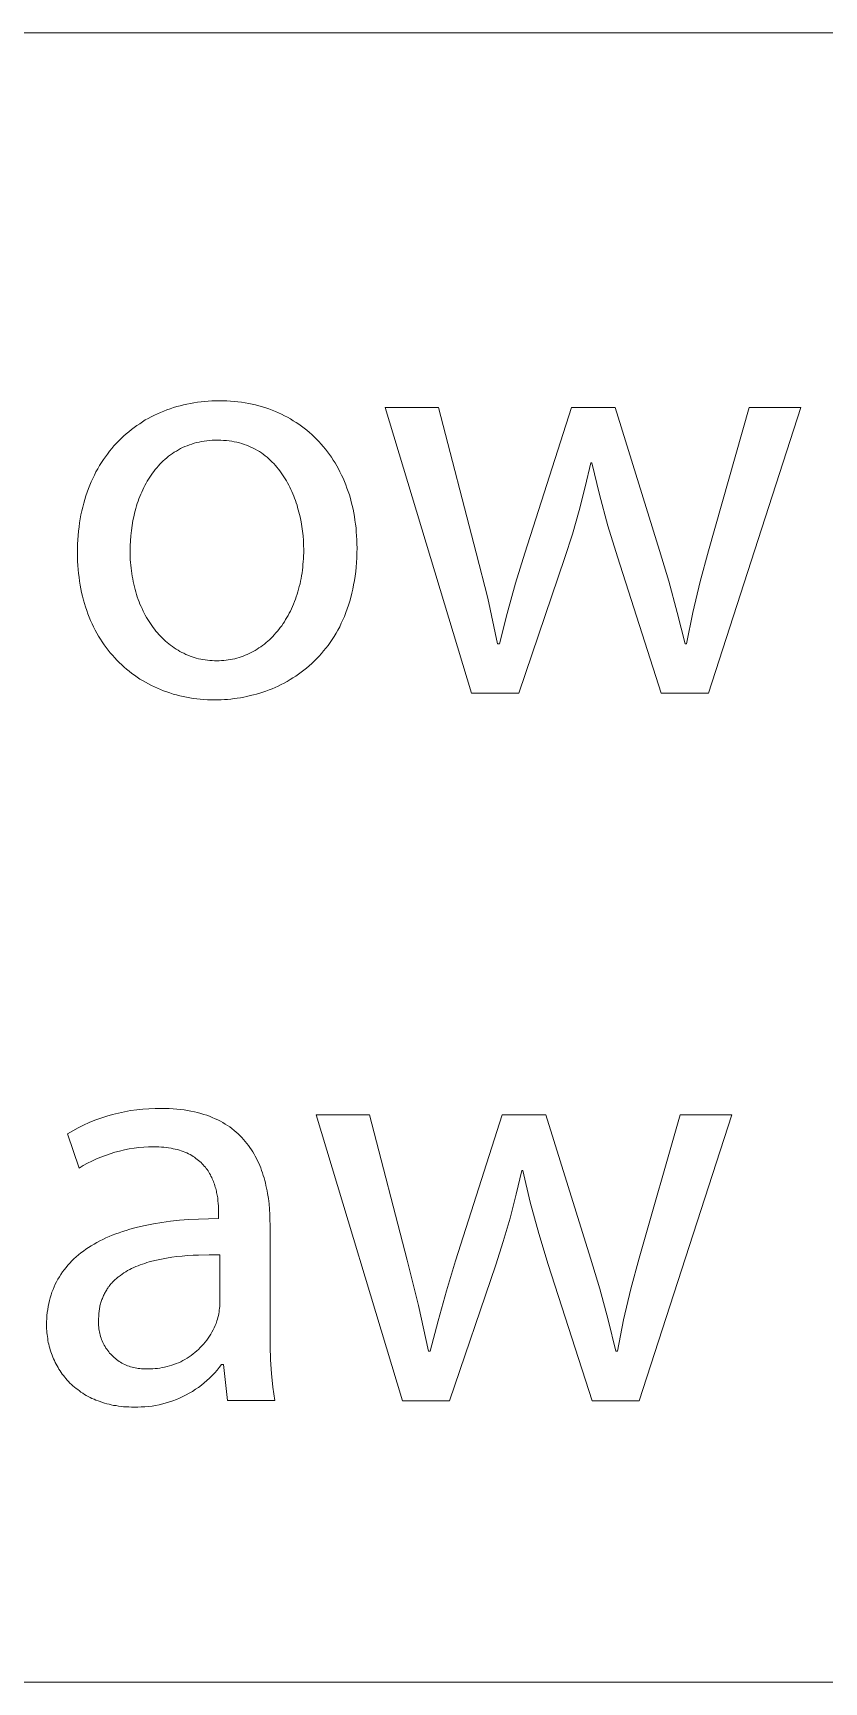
# Model space of a CAD drawing. Header units: millimetres. Extents: x 430 to 4403, y -1522 to 1254.
# Drawn here: x 3676.8 to 3730.1, y -1522.2 to -1411.2 of the extents above; entities that cross this region are included whole.
import ezdxf

# ---------------------------------------------------------------- set-up
doc = ezdxf.new("R2010")
doc.units = ezdxf.units.MM
doc.header["$MEASUREMENT"] = 0
doc.layers.add('Domyślny', color=7, linetype='Continuous', true_color=0x000000)

msp = doc.modelspace()

# ---------------------------------------------------------------- linework, layer by layer
at = {"layer": 'Domyślny', "color": 18, "lineweight": 15, "true_color": 0x000000}
for p, q in [((2901.53, -1411.21), (4399.22, -1411.21)), ((3685.64, -1436.67), (3685.85, -1436.59)), ((3685.85, -1436.59), (3686.07, -1436.51)), ((3686.07, -1436.51), (3686.29, -1436.44)), ((3686.29, -1436.44), (3686.52, -1436.37)), ((3686.52, -1436.37), (3686.74, -1436.31)), ((3686.74, -1436.31), (3686.97, -1436.25)), ((3686.97, -1436.25), (3687.2, -1436.2)), ((3687.2, -1436.2), (3687.43, -1436.15)), ((3687.43, -1436.15), (3687.67, -1436.11)), ((3687.67, -1436.11), (3687.91, -1436.08)), ((3687.91, -1436.08), (3688.15, -1436.05)), ((3688.15, -1436.05), (3688.39, -1436.02)), ((3688.39, -1436.02), (3688.63, -1436)), ((3688.63, -1436), (3688.88, -1435.99)), ((3688.88, -1435.99), (3689.12, -1435.98)), ((3689.12, -1435.98), (3689.37, -1435.98)), ((3689.37, -1435.98), (3689.63, -1435.98)), ((3689.63, -1435.98), (3689.88, -1435.99)), ((3689.88, -1435.99), (3690.14, -1436)), ((3690.14, -1436), (3690.39, -1436.02)), ((3690.39, -1436.02), (3690.63, -1436.05)), ((3690.63, -1436.05), (3690.88, -1436.08)), ((3690.88, -1436.08), (3691.12, -1436.12)), ((3691.12, -1436.12), (3691.36, -1436.16)), ((3691.36, -1436.16), (3691.59, -1436.21)), ((3691.59, -1436.21), (3691.82, -1436.26)), ((3691.82, -1436.26), (3692.05, -1436.32)), ((3692.05, -1436.32), (3692.28, -1436.39)), ((3692.28, -1436.39), (3692.5, -1436.46)), ((3692.5, -1436.46), (3692.72, -1436.53)), ((3692.72, -1436.53), (3692.94, -1436.61)), ((3692.94, -1436.61), (3693.15, -1436.7)), ((3706.35, -1455.67), (3700.54, -1436.42)), ((3700.54, -1436.42), (3704.13, -1436.42)), ((3704.13, -1436.42), (3706.67, -1446.21)), ((3709.94, -1446.24), (3713.07, -1436.42)), ((3713.07, -1436.42), (3716.01, -1436.42)), ((3716.01, -1436.42), (3719, -1446.05)), ((3722.29, -1446.08), (3725.04, -1436.42)), ((3728.51, -1436.42), (3722.29, -1455.67)), ((3725.04, -1436.42), (3728.51, -1436.42)), ((3683.64, -1437.78), (3683.83, -1437.64)), ((3683.83, -1437.64), (3684.02, -1437.52)), ((3684.02, -1437.52), (3684.21, -1437.39)), ((3684.21, -1437.39), (3684.4, -1437.27)), ((3684.4, -1437.27), (3684.6, -1437.16)), ((3684.6, -1437.16), (3684.8, -1437.05)), ((3684.8, -1437.05), (3685.01, -1436.95)), ((3685.01, -1436.95), (3685.21, -1436.85)), ((3685.21, -1436.85), (3685.42, -1436.76)), ((3685.42, -1436.76), (3685.64, -1436.67)), ((3693.15, -1436.7), (3693.36, -1436.79)), ((3693.36, -1436.79), (3693.57, -1436.88)), ((3693.57, -1436.88), (3693.77, -1436.98)), ((3693.77, -1436.98), (3693.97, -1437.09)), ((3693.97, -1437.09), (3694.17, -1437.2)), ((3694.17, -1437.2), (3694.36, -1437.32)), ((3694.36, -1437.32), (3694.55, -1437.44)), ((3694.55, -1437.44), (3694.74, -1437.56)), ((3694.74, -1437.56), (3694.92, -1437.69)), ((3694.92, -1437.69), (3695.1, -1437.82)), ((3682.29, -1439.01), (3682.45, -1438.84)), ((3682.45, -1438.84), (3682.61, -1438.68)), ((3682.61, -1438.68), (3682.77, -1438.51)), ((3682.77, -1438.51), (3682.94, -1438.36)), ((3682.94, -1438.36), (3683.11, -1438.2)), ((3683.11, -1438.2), (3683.28, -1438.06)), ((3683.28, -1438.06), (3683.46, -1437.91)), ((3683.46, -1437.91), (3683.64, -1437.78)), ((3687.69, -1438.84), (3687.53, -1438.89)), ((3687.85, -1438.79), (3687.69, -1438.84)), ((3688.02, -1438.76), (3687.85, -1438.79)), ((3688.19, -1438.72), (3688.02, -1438.76)), ((3688.37, -1438.69), (3688.19, -1438.72)), ((3688.54, -1438.67), (3688.37, -1438.69)), ((3688.73, -1438.65), (3688.54, -1438.67)), ((3688.91, -1438.63), (3688.73, -1438.65)), ((3689.1, -1438.63), (3688.91, -1438.63)), ((3689.29, -1438.62), (3689.1, -1438.63)), ((3689.48, -1438.63), (3689.29, -1438.62)), ((3689.67, -1438.64), (3689.48, -1438.63)), ((3689.86, -1438.65), (3689.67, -1438.64)), ((3690.04, -1438.67), (3689.86, -1438.65)), ((3690.22, -1438.7), (3690.04, -1438.67)), ((3690.39, -1438.73), (3690.22, -1438.7)), ((3690.56, -1438.77), (3690.39, -1438.73)), ((3690.73, -1438.81), (3690.56, -1438.77)), ((3690.89, -1438.85), (3690.73, -1438.81)), ((3695.1, -1437.82), (3695.27, -1437.96)), ((3695.27, -1437.96), (3695.44, -1438.11)), ((3695.44, -1438.11), (3695.61, -1438.25)), ((3695.61, -1438.25), (3695.77, -1438.41)), ((3695.77, -1438.41), (3695.93, -1438.56)), ((3695.93, -1438.56), (3696.08, -1438.72)), ((3696.08, -1438.72), (3696.23, -1438.89)), ((3681.45, -1440.14), (3681.58, -1439.94)), ((3681.58, -1439.94), (3681.71, -1439.75)), ((3681.71, -1439.75), (3681.85, -1439.56)), ((3681.85, -1439.56), (3681.99, -1439.37)), ((3681.99, -1439.37), (3682.14, -1439.19)), ((3682.14, -1439.19), (3682.29, -1439.01)), ((3685.72, -1439.92), (3685.61, -1440.02)), ((3685.84, -1439.81), (3685.72, -1439.92)), ((3685.96, -1439.71), (3685.84, -1439.81)), ((3686.09, -1439.62), (3685.96, -1439.71)), ((3686.22, -1439.53), (3686.09, -1439.62)), ((3686.35, -1439.44), (3686.22, -1439.53)), ((3686.49, -1439.36), (3686.35, -1439.44)), ((3686.63, -1439.28), (3686.49, -1439.36)), ((3686.77, -1439.2), (3686.63, -1439.28)), ((3686.91, -1439.13), (3686.77, -1439.2)), ((3687.06, -1439.06), (3686.91, -1439.13)), ((3687.21, -1439), (3687.06, -1439.06)), ((3687.37, -1438.94), (3687.21, -1439)), ((3687.53, -1438.89), (3687.37, -1438.94)), ((3691.05, -1438.91), (3690.89, -1438.85)), ((3691.21, -1438.96), (3691.05, -1438.91)), ((3691.36, -1439.03), (3691.21, -1438.96)), ((3691.51, -1439.09), (3691.36, -1439.03)), ((3691.66, -1439.16), (3691.51, -1439.09)), ((3691.8, -1439.24), (3691.66, -1439.16)), ((3691.94, -1439.32), (3691.8, -1439.24)), ((3692.08, -1439.4), (3691.94, -1439.32)), ((3692.21, -1439.49), (3692.08, -1439.4)), ((3692.34, -1439.58), (3692.21, -1439.49)), ((3692.46, -1439.68), (3692.34, -1439.58)), ((3692.59, -1439.78), (3692.46, -1439.68)), ((3692.71, -1439.88), (3692.59, -1439.78)), ((3692.82, -1439.99), (3692.71, -1439.88)), ((3696.23, -1438.89), (3696.38, -1439.06)), ((3696.38, -1439.06), (3696.52, -1439.23)), ((3696.52, -1439.23), (3696.66, -1439.41)), ((3696.66, -1439.41), (3696.79, -1439.59)), ((3696.79, -1439.59), (3696.92, -1439.78)), ((3696.92, -1439.78), (3697.05, -1439.97)), ((3680.87, -1441.2), (3680.97, -1440.98)), ((3680.97, -1440.98), (3681.08, -1440.76)), ((3681.08, -1440.76), (3681.2, -1440.55)), ((3681.2, -1440.55), (3681.32, -1440.34)), ((3681.32, -1440.34), (3681.45, -1440.14)), ((3684.79, -1440.99), (3684.7, -1441.12)), ((3684.88, -1440.85), (3684.79, -1440.99)), ((3684.97, -1440.73), (3684.88, -1440.85)), ((3685.07, -1440.6), (3684.97, -1440.73)), ((3685.17, -1440.48), (3685.07, -1440.6)), ((3685.28, -1440.36), (3685.17, -1440.48)), ((3685.38, -1440.24), (3685.28, -1440.36)), ((3685.49, -1440.13), (3685.38, -1440.24)), ((3685.61, -1440.02), (3685.49, -1440.13)), ((3692.94, -1440.1), (3692.82, -1439.99)), ((3693.05, -1440.21), (3692.94, -1440.1)), ((3693.15, -1440.33), (3693.05, -1440.21)), ((3693.26, -1440.45), (3693.15, -1440.33)), ((3693.36, -1440.57), (3693.26, -1440.45)), ((3693.45, -1440.7), (3693.36, -1440.57)), ((3693.55, -1440.83), (3693.45, -1440.7)), ((3693.64, -1440.96), (3693.55, -1440.83)), ((3693.73, -1441.09), (3693.64, -1440.96)), ((3697.05, -1439.97), (3697.17, -1440.16)), ((3697.17, -1440.16), (3697.29, -1440.36)), ((3697.29, -1440.36), (3697.4, -1440.56)), ((3697.4, -1440.56), (3697.5, -1440.77)), ((3697.5, -1440.77), (3697.61, -1440.98)), ((3697.61, -1440.98), (3697.71, -1441.19)), ((3714.38, -1440.16), (3714.01, -1441.77)), ((3714.46, -1440.16), (3714.38, -1440.16)), ((3714.96, -1442.29), (3714.46, -1440.16)), ((3680.4, -1442.38), (3680.49, -1442.13)), ((3680.49, -1442.13), (3680.57, -1441.89)), ((3680.57, -1441.89), (3680.67, -1441.66)), ((3680.67, -1441.66), (3680.76, -1441.43)), ((3680.76, -1441.43), (3680.87, -1441.2)), ((3684.16, -1442.12), (3684.1, -1442.27)), ((3684.23, -1441.97), (3684.16, -1442.12)), ((3684.3, -1441.82), (3684.23, -1441.97)), ((3684.37, -1441.68), (3684.3, -1441.82)), ((3684.45, -1441.53), (3684.37, -1441.68)), ((3684.53, -1441.39), (3684.45, -1441.53)), ((3684.61, -1441.25), (3684.53, -1441.39)), ((3684.7, -1441.12), (3684.61, -1441.25)), ((3693.81, -1441.23), (3693.73, -1441.09)), ((3693.9, -1441.37), (3693.81, -1441.23)), ((3693.97, -1441.51), (3693.9, -1441.37)), ((3694.05, -1441.65), (3693.97, -1441.51)), ((3694.12, -1441.8), (3694.05, -1441.65)), ((3694.19, -1441.94), (3694.12, -1441.8)), ((3694.26, -1442.09), (3694.19, -1441.94)), ((3694.33, -1442.24), (3694.26, -1442.09)), ((3697.71, -1441.19), (3697.8, -1441.41)), ((3697.8, -1441.41), (3697.89, -1441.63)), ((3697.89, -1441.63), (3697.97, -1441.85)), ((3697.97, -1441.85), (3698.05, -1442.08)), ((3698.05, -1442.08), (3698.13, -1442.31)), ((3714.01, -1441.77), (3713.6, -1443.37)), ((3680.13, -1443.39), (3680.19, -1443.13)), ((3680.19, -1443.13), (3680.26, -1442.88)), ((3680.26, -1442.88), (3680.33, -1442.62)), ((3680.33, -1442.62), (3680.4, -1442.38)), ((3683.77, -1443.22), (3683.72, -1443.38)), ((3683.81, -1443.05), (3683.77, -1443.22)), ((3683.86, -1442.9), (3683.81, -1443.05)), ((3683.92, -1442.74), (3683.86, -1442.9)), ((3683.97, -1442.58), (3683.92, -1442.74)), ((3684.03, -1442.42), (3683.97, -1442.58)), ((3684.1, -1442.27), (3684.03, -1442.42)), ((3694.39, -1442.39), (3694.33, -1442.24)), ((3694.45, -1442.54), (3694.39, -1442.39)), ((3694.5, -1442.7), (3694.45, -1442.54)), ((3694.56, -1442.85), (3694.5, -1442.7)), ((3694.61, -1443.01), (3694.56, -1442.85)), ((3694.65, -1443.16), (3694.61, -1443.01)), ((3694.74, -1443.48), (3694.65, -1443.16)), ((3698.13, -1442.31), (3698.2, -1442.55)), ((3698.2, -1442.55), (3698.26, -1442.79)), ((3698.26, -1442.79), (3698.32, -1443.03)), ((3698.32, -1443.03), (3698.38, -1443.27)), ((3698.38, -1443.27), (3698.43, -1443.52)), ((3715.53, -1444.4), (3714.96, -1442.29)), ((3679.94, -1444.47), (3679.98, -1444.2)), ((3679.98, -1444.2), (3680.02, -1443.92)), ((3680.02, -1443.92), (3680.07, -1443.66)), ((3680.07, -1443.66), (3680.13, -1443.39)), ((3683.51, -1444.38), (3683.46, -1444.72)), ((3683.57, -1444.04), (3683.51, -1444.38)), ((3683.64, -1443.71), (3683.57, -1444.04)), ((3683.68, -1443.54), (3683.64, -1443.71)), ((3683.72, -1443.38), (3683.68, -1443.54)), ((3694.82, -1443.8), (3694.74, -1443.48)), ((3694.88, -1444.12), (3694.82, -1443.8)), ((3694.94, -1444.44), (3694.88, -1444.12)), ((3698.43, -1443.52), (3698.47, -1443.77)), ((3698.47, -1443.77), (3698.51, -1444.02)), ((3698.51, -1444.02), (3698.55, -1444.28)), ((3698.55, -1444.28), (3698.58, -1444.54)), ((3713.6, -1443.37), (3713.14, -1444.96)), ((3716.17, -1446.49), (3715.53, -1444.4)), ((3679.84, -1445.62), (3679.86, -1445.33)), ((3679.86, -1445.33), (3679.88, -1445.04)), ((3679.88, -1445.04), (3679.91, -1444.75)), ((3679.91, -1444.75), (3679.94, -1444.47)), ((3683.4, -1445.4), (3683.38, -1445.74)), ((3683.42, -1445.06), (3683.4, -1445.4)), ((3683.46, -1444.72), (3683.42, -1445.06)), ((3694.98, -1444.75), (3694.94, -1444.44)), ((3695.02, -1445.07), (3694.98, -1444.75)), ((3695.04, -1445.39), (3695.02, -1445.07)), ((3695.05, -1445.7), (3695.04, -1445.39)), ((3698.58, -1444.54), (3698.6, -1444.81)), ((3698.6, -1444.81), (3698.62, -1445.07)), ((3698.62, -1445.07), (3698.63, -1445.34)), ((3698.63, -1445.34), (3698.64, -1445.61)), ((3713.14, -1444.96), (3712.63, -1446.53)), ((3679.83, -1445.92), (3679.84, -1445.62)), ((3679.83, -1446.22), (3679.83, -1445.92)), ((3679.83, -1446.5), (3679.83, -1446.22)), ((3679.84, -1446.78), (3679.83, -1446.5)), ((3683.38, -1445.74), (3683.38, -1446.09)), ((3683.38, -1446.09), (3683.38, -1446.28)), ((3683.38, -1446.28), (3683.38, -1446.48)), ((3683.38, -1446.48), (3683.39, -1446.67)), ((3695.03, -1446.8), (3695.04, -1446.61)), ((3695.04, -1446.61), (3695.05, -1446.41)), ((3695.06, -1446.01), (3695.05, -1445.7)), ((3695.05, -1446.41), (3695.06, -1446.21)), ((3695.06, -1446.21), (3695.06, -1446.01)), ((3698.63, -1446.54), (3698.61, -1446.86)), ((3698.64, -1446.22), (3698.63, -1446.54)), ((3698.64, -1445.61), (3698.65, -1445.89)), ((3698.65, -1445.89), (3698.64, -1446.22)), ((3706.67, -1446.21), (3707.44, -1449.26)), ((3709.31, -1448.26), (3709.94, -1446.24)), ((3712.63, -1446.53), (3709.53, -1455.67)), ((3719.12, -1455.67), (3716.17, -1446.49)), ((3719, -1446.05), (3719.63, -1448.13)), ((3721.73, -1448.15), (3722.29, -1446.08)), ((3679.86, -1447.06), (3679.84, -1446.78)), ((3679.88, -1447.33), (3679.86, -1447.06)), ((3679.9, -1447.6), (3679.88, -1447.33)), ((3679.94, -1447.86), (3679.9, -1447.6)), ((3683.39, -1446.67), (3683.41, -1446.86)), ((3683.41, -1446.86), (3683.42, -1447.05)), ((3683.42, -1447.05), (3683.44, -1447.24)), ((3683.44, -1447.24), (3683.46, -1447.43)), ((3683.46, -1447.43), (3683.49, -1447.61)), ((3683.49, -1447.61), (3683.52, -1447.79)), ((3694.92, -1447.76), (3694.95, -1447.57)), ((3694.95, -1447.57), (3694.97, -1447.38)), ((3694.97, -1447.38), (3694.99, -1447.19)), ((3694.99, -1447.19), (3695.01, -1447)), ((3695.01, -1447), (3695.03, -1446.8)), ((3698.56, -1447.48), (3698.52, -1447.78)), ((3698.59, -1447.17), (3698.56, -1447.48)), ((3698.61, -1446.86), (3698.59, -1447.17)), ((3679.97, -1448.13), (3679.94, -1447.86)), ((3680.01, -1448.39), (3679.97, -1448.13)), ((3680.06, -1448.64), (3680.01, -1448.39)), ((3680.11, -1448.89), (3680.06, -1448.64)), ((3683.52, -1447.79), (3683.55, -1447.97)), ((3683.55, -1447.97), (3683.58, -1448.15)), ((3683.58, -1448.15), (3683.62, -1448.33)), ((3683.62, -1448.33), (3683.67, -1448.5)), ((3683.67, -1448.5), (3683.71, -1448.68)), ((3683.71, -1448.68), (3683.76, -1448.85)), ((3694.61, -1449), (3694.67, -1448.83)), ((3694.67, -1448.83), (3694.72, -1448.66)), ((3694.72, -1448.66), (3694.76, -1448.49)), ((3694.76, -1448.49), (3694.81, -1448.31)), ((3694.81, -1448.31), (3694.85, -1448.13)), ((3694.85, -1448.13), (3694.88, -1447.94)), ((3694.88, -1447.94), (3694.92, -1447.76)), ((3698.37, -1448.65), (3698.3, -1448.93)), ((3698.42, -1448.37), (3698.37, -1448.65)), ((3698.47, -1448.08), (3698.42, -1448.37)), ((3698.52, -1447.78), (3698.47, -1448.08)), ((3708.75, -1450.29), (3709.31, -1448.26)), ((3719.63, -1448.13), (3720.2, -1450.23)), ((3721.25, -1450.23), (3721.73, -1448.15)), ((3680.17, -1449.14), (3680.11, -1448.89)), ((3680.24, -1449.39), (3680.17, -1449.14)), ((3680.3, -1449.63), (3680.24, -1449.39)), ((3680.38, -1449.86), (3680.3, -1449.63)), ((3680.46, -1450.1), (3680.38, -1449.86)), ((3683.76, -1448.85), (3683.81, -1449.02)), ((3683.81, -1449.02), (3683.86, -1449.18)), ((3683.86, -1449.18), (3683.92, -1449.35)), ((3683.92, -1449.35), (3683.98, -1449.51)), ((3683.98, -1449.51), (3684.04, -1449.66)), ((3684.04, -1449.66), (3684.11, -1449.82)), ((3684.11, -1449.82), (3684.18, -1449.97)), ((3694.24, -1449.98), (3694.31, -1449.82)), ((3694.31, -1449.82), (3694.37, -1449.66)), ((3694.37, -1449.66), (3694.44, -1449.5)), ((3694.44, -1449.5), (3694.5, -1449.34)), ((3694.5, -1449.34), (3694.56, -1449.17)), ((3694.56, -1449.17), (3694.61, -1449)), ((3698.08, -1449.74), (3697.99, -1449.99)), ((3698.16, -1449.47), (3698.08, -1449.74)), ((3698.23, -1449.21), (3698.16, -1449.47)), ((3698.3, -1448.93), (3698.23, -1449.21)), ((3707.44, -1449.26), (3708.11, -1452.34)), ((3680.54, -1450.33), (3680.46, -1450.1)), ((3680.63, -1450.55), (3680.54, -1450.33)), ((3680.72, -1450.77), (3680.63, -1450.55)), ((3680.82, -1450.99), (3680.72, -1450.77)), ((3680.92, -1451.2), (3680.82, -1450.99)), ((3684.18, -1449.97), (3684.25, -1450.13)), ((3684.25, -1450.13), (3684.32, -1450.27)), ((3684.32, -1450.27), (3684.4, -1450.42)), ((3684.4, -1450.42), (3684.48, -1450.56)), ((3684.48, -1450.56), (3684.56, -1450.7)), ((3684.56, -1450.7), (3684.65, -1450.84)), ((3684.65, -1450.84), (3684.74, -1450.98)), ((3684.74, -1450.98), (3684.83, -1451.11)), ((3693.58, -1451.12), (3693.67, -1450.98)), ((3693.67, -1450.98), (3693.76, -1450.85)), ((3693.76, -1450.85), (3693.84, -1450.71)), ((3693.84, -1450.71), (3693.93, -1450.57)), ((3693.93, -1450.57), (3694.01, -1450.43)), ((3694.01, -1450.43), (3694.09, -1450.28)), ((3694.09, -1450.28), (3694.16, -1450.13)), ((3694.16, -1450.13), (3694.24, -1449.98)), ((3697.59, -1450.96), (3697.48, -1451.19)), ((3697.7, -1450.73), (3697.59, -1450.96)), ((3697.8, -1450.49), (3697.7, -1450.73)), ((3697.9, -1450.24), (3697.8, -1450.49)), ((3697.99, -1449.99), (3697.9, -1450.24)), ((3708.23, -1452.34), (3708.75, -1450.29)), ((3720.2, -1450.23), (3720.72, -1452.34)), ((3720.82, -1452.34), (3721.25, -1450.23)), ((3681.03, -1451.41), (3680.92, -1451.2)), ((3681.14, -1451.62), (3681.03, -1451.41)), ((3681.26, -1451.82), (3681.14, -1451.62)), ((3681.38, -1452.02), (3681.26, -1451.82)), ((3681.5, -1452.21), (3681.38, -1452.02)), ((3684.83, -1451.11), (3684.92, -1451.24)), ((3684.92, -1451.24), (3685.01, -1451.36)), ((3685.01, -1451.36), (3685.11, -1451.48)), ((3685.11, -1451.48), (3685.21, -1451.6)), ((3685.21, -1451.6), (3685.32, -1451.72)), ((3685.32, -1451.72), (3685.42, -1451.83)), ((3685.42, -1451.83), (3685.53, -1451.94)), ((3685.53, -1451.94), (3685.64, -1452.05)), ((3685.64, -1452.05), (3685.75, -1452.15)), ((3685.75, -1452.15), (3685.87, -1452.25)), ((3692.53, -1452.26), (3692.64, -1452.16)), ((3692.64, -1452.16), (3692.76, -1452.06)), ((3692.76, -1452.06), (3692.87, -1451.95)), ((3692.87, -1451.95), (3692.98, -1451.84)), ((3692.98, -1451.84), (3693.08, -1451.73)), ((3693.08, -1451.73), (3693.19, -1451.61)), ((3693.19, -1451.61), (3693.29, -1451.49)), ((3693.29, -1451.49), (3693.39, -1451.37)), ((3693.39, -1451.37), (3693.48, -1451.24)), ((3693.48, -1451.24), (3693.58, -1451.12)), ((3696.98, -1452.05), (3696.84, -1452.25)), ((3697.11, -1451.84), (3696.98, -1452.05)), ((3697.24, -1451.63), (3697.11, -1451.84)), ((3697.36, -1451.41), (3697.24, -1451.63)), ((3697.48, -1451.19), (3697.36, -1451.41)), ((3681.63, -1452.4), (3681.5, -1452.21)), ((3681.76, -1452.58), (3681.63, -1452.4)), ((3681.9, -1452.76), (3681.76, -1452.58)), ((3682.04, -1452.94), (3681.9, -1452.76)), ((3682.19, -1453.11), (3682.04, -1452.94)), ((3682.34, -1453.28), (3682.19, -1453.11)), ((3682.49, -1453.44), (3682.34, -1453.28)), ((3685.87, -1452.25), (3685.98, -1452.35)), ((3685.98, -1452.35), (3686.1, -1452.44)), ((3686.1, -1452.44), (3686.22, -1452.53)), ((3686.22, -1452.53), (3686.35, -1452.61)), ((3686.35, -1452.61), (3686.47, -1452.69)), ((3686.47, -1452.69), (3686.6, -1452.77)), ((3686.6, -1452.77), (3686.73, -1452.85)), ((3686.73, -1452.85), (3686.86, -1452.92)), ((3686.86, -1452.92), (3686.99, -1452.98)), ((3686.99, -1452.98), (3687.13, -1453.05)), ((3687.13, -1453.05), (3687.27, -1453.1)), ((3687.27, -1453.1), (3687.41, -1453.16)), ((3687.41, -1453.16), (3687.55, -1453.21)), ((3687.55, -1453.21), (3687.69, -1453.26)), ((3687.69, -1453.26), (3687.83, -1453.3)), ((3690.57, -1453.3), (3690.71, -1453.26)), ((3690.71, -1453.26), (3690.85, -1453.21)), ((3690.85, -1453.21), (3690.99, -1453.16)), ((3690.99, -1453.16), (3691.13, -1453.11)), ((3691.13, -1453.11), (3691.26, -1453.05)), ((3691.26, -1453.05), (3691.4, -1452.99)), ((3691.4, -1452.99), (3691.53, -1452.92)), ((3691.53, -1452.92), (3691.66, -1452.85)), ((3691.66, -1452.85), (3691.79, -1452.78)), ((3691.79, -1452.78), (3691.92, -1452.7)), ((3691.92, -1452.7), (3692.05, -1452.62)), ((3692.05, -1452.62), (3692.17, -1452.54)), ((3692.17, -1452.54), (3692.29, -1452.45)), ((3692.29, -1452.45), (3692.41, -1452.36)), ((3692.41, -1452.36), (3692.53, -1452.26)), ((3696.09, -1453.18), (3695.93, -1453.35)), ((3696.25, -1453), (3696.09, -1453.18)), ((3696.4, -1452.82), (3696.25, -1453)), ((3696.55, -1452.64), (3696.4, -1452.82)), ((3696.7, -1452.45), (3696.55, -1452.64)), ((3696.84, -1452.25), (3696.7, -1452.45)), ((3708.11, -1452.34), (3708.23, -1452.34)), ((3720.72, -1452.34), (3720.82, -1452.34)), ((3682.65, -1453.6), (3682.49, -1453.44)), ((3682.81, -1453.76), (3682.65, -1453.6)), ((3682.97, -1453.91), (3682.81, -1453.76)), ((3683.14, -1454.05), (3682.97, -1453.91)), ((3683.31, -1454.19), (3683.14, -1454.05)), ((3683.49, -1454.33), (3683.31, -1454.19)), ((3683.67, -1454.46), (3683.49, -1454.33)), ((3687.83, -1453.3), (3687.98, -1453.34)), ((3687.98, -1453.34), (3688.13, -1453.37)), ((3688.13, -1453.37), (3688.28, -1453.4)), ((3688.28, -1453.4), (3688.43, -1453.42)), ((3688.43, -1453.42), (3688.58, -1453.44)), ((3688.58, -1453.44), (3688.74, -1453.46)), ((3688.74, -1453.46), (3688.89, -1453.47)), ((3688.89, -1453.47), (3689.05, -1453.48)), ((3689.05, -1453.48), (3689.21, -1453.48)), ((3689.21, -1453.48), (3689.37, -1453.48)), ((3689.37, -1453.48), (3689.52, -1453.47)), ((3689.52, -1453.47), (3689.68, -1453.46)), ((3689.68, -1453.46), (3689.83, -1453.44)), ((3689.83, -1453.44), (3689.98, -1453.42)), ((3689.98, -1453.42), (3690.13, -1453.4)), ((3690.13, -1453.4), (3690.27, -1453.37)), ((3690.27, -1453.37), (3690.42, -1453.34)), ((3690.42, -1453.34), (3690.57, -1453.3)), ((3694.71, -1454.39), (3694.52, -1454.51)), ((3694.89, -1454.25), (3694.71, -1454.39)), ((3695.07, -1454.11), (3694.89, -1454.25)), ((3695.25, -1453.97), (3695.07, -1454.11)), ((3695.43, -1453.82), (3695.25, -1453.97)), ((3695.6, -1453.67), (3695.43, -1453.82)), ((3695.77, -1453.51), (3695.6, -1453.67)), ((3695.93, -1453.35), (3695.77, -1453.51)), ((3683.85, -1454.58), (3683.67, -1454.46)), ((3684.03, -1454.71), (3683.85, -1454.58)), ((3684.22, -1454.82), (3684.03, -1454.71)), ((3684.41, -1454.93), (3684.22, -1454.82)), ((3684.61, -1455.04), (3684.41, -1454.93)), ((3684.81, -1455.14), (3684.61, -1455.04)), ((3685.01, -1455.24), (3684.81, -1455.14)), ((3685.21, -1455.33), (3685.01, -1455.24)), ((3685.42, -1455.42), (3685.21, -1455.33)), ((3685.63, -1455.5), (3685.42, -1455.42)), ((3685.84, -1455.58), (3685.63, -1455.5)), ((3692.73, -1455.44), (3692.52, -1455.52)), ((3692.94, -1455.36), (3692.73, -1455.44)), ((3693.14, -1455.27), (3692.94, -1455.36)), ((3693.35, -1455.18), (3693.14, -1455.27)), ((3693.55, -1455.08), (3693.35, -1455.18)), ((3693.75, -1454.98), (3693.55, -1455.08)), ((3693.94, -1454.87), (3693.75, -1454.98)), ((3694.14, -1454.75), (3693.94, -1454.87)), ((3694.33, -1454.64), (3694.14, -1454.75)), ((3694.52, -1454.51), (3694.33, -1454.64)), ((3686.06, -1455.65), (3685.84, -1455.58)), ((3686.27, -1455.72), (3686.06, -1455.65)), ((3686.49, -1455.78), (3686.27, -1455.72)), ((3686.72, -1455.84), (3686.49, -1455.78)), ((3686.94, -1455.89), (3686.72, -1455.84)), ((3687.17, -1455.94), (3686.94, -1455.89)), ((3687.4, -1455.98), (3687.17, -1455.94)), ((3687.63, -1456.01), (3687.4, -1455.98)), ((3687.87, -1456.04), (3687.63, -1456.01)), ((3688.1, -1456.07), (3687.87, -1456.04)), ((3688.34, -1456.09), (3688.1, -1456.07)), ((3688.58, -1456.1), (3688.34, -1456.09)), ((3688.82, -1456.11), (3688.58, -1456.1)), ((3689.07, -1456.11), (3688.82, -1456.11)), ((3689.28, -1456.11), (3689.07, -1456.11)), ((3689.5, -1456.1), (3689.28, -1456.11)), ((3689.72, -1456.09), (3689.5, -1456.1)), ((3689.94, -1456.08), (3689.72, -1456.09)), ((3690.16, -1456.06), (3689.94, -1456.08)), ((3690.38, -1456.03), (3690.16, -1456.06)), ((3690.59, -1456), (3690.38, -1456.03)), ((3690.81, -1455.97), (3690.59, -1456)), ((3691.03, -1455.93), (3690.81, -1455.97)), ((3691.24, -1455.88), (3691.03, -1455.93)), ((3691.46, -1455.83), (3691.24, -1455.88)), ((3691.67, -1455.78), (3691.46, -1455.83)), ((3691.89, -1455.72), (3691.67, -1455.78)), ((3692.1, -1455.66), (3691.89, -1455.72)), ((3692.31, -1455.59), (3692.1, -1455.66)), ((3692.52, -1455.52), (3692.31, -1455.59)), ((3709.53, -1455.67), (3706.35, -1455.67)), ((3722.29, -1455.67), (3719.12, -1455.67)), ((3681.01, -1484.42), (3681.4, -1484.28)), ((3681.4, -1484.28), (3681.8, -1484.15)), ((3681.8, -1484.15), (3682.19, -1484.03)), ((3682.19, -1484.03), (3682.6, -1483.93)), ((3682.6, -1483.93), (3683, -1483.84)), ((3683, -1483.84), (3683.41, -1483.77)), ((3683.41, -1483.77), (3683.82, -1483.71)), ((3683.82, -1483.71), (3684.23, -1483.67)), ((3684.23, -1483.67), (3684.64, -1483.64)), ((3684.64, -1483.64), (3685.06, -1483.62)), ((3685.06, -1483.62), (3685.47, -1483.62)), ((3685.47, -1483.62), (3685.74, -1483.62)), ((3685.74, -1483.62), (3686.01, -1483.63)), ((3686.01, -1483.63), (3686.27, -1483.65)), ((3686.27, -1483.65), (3686.52, -1483.67)), ((3686.52, -1483.67), (3686.77, -1483.69)), ((3686.77, -1483.69), (3687.01, -1483.72)), ((3687.01, -1483.72), (3687.25, -1483.76)), ((3687.25, -1483.76), (3687.47, -1483.8)), ((3687.47, -1483.8), (3687.7, -1483.85)), ((3687.7, -1483.85), (3687.91, -1483.9)), ((3687.91, -1483.9), (3688.13, -1483.95)), ((3688.13, -1483.95), (3688.33, -1484.02)), ((3688.33, -1484.02), (3688.53, -1484.08)), ((3688.53, -1484.08), (3688.73, -1484.15)), ((3688.73, -1484.15), (3688.91, -1484.23)), ((3688.91, -1484.23), (3689.1, -1484.31)), ((3689.1, -1484.31), (3689.28, -1484.39)), ((3701.7, -1503.3), (3695.89, -1484.05)), ((3695.89, -1484.05), (3699.48, -1484.05)), ((3699.48, -1484.05), (3702.02, -1493.84)), ((3705.28, -1493.88), (3708.42, -1484.05)), ((3708.42, -1484.05), (3711.36, -1484.05)), ((3711.36, -1484.05), (3714.35, -1493.69)), ((3717.64, -1493.7), (3720.39, -1484.05)), ((3723.86, -1484.05), (3717.64, -1503.3)), ((3720.39, -1484.05), (3723.86, -1484.05)), ((3679.16, -1485.33), (3679.52, -1485.12)), ((3679.94, -1487.64), (3679.16, -1485.33)), ((3679.52, -1485.12), (3679.88, -1484.92)), ((3679.88, -1484.92), (3680.25, -1484.74)), ((3680.25, -1484.74), (3680.63, -1484.57)), ((3680.63, -1484.57), (3681.01, -1484.42)), ((3689.28, -1484.39), (3689.45, -1484.48)), ((3689.45, -1484.48), (3689.62, -1484.57)), ((3689.62, -1484.57), (3689.78, -1484.67)), ((3689.78, -1484.67), (3689.93, -1484.77)), ((3689.93, -1484.77), (3690.09, -1484.87)), ((3690.09, -1484.87), (3690.23, -1484.98)), ((3690.23, -1484.98), (3690.38, -1485.1)), ((3690.38, -1485.1), (3690.51, -1485.21)), ((3690.51, -1485.21), (3690.64, -1485.33)), ((3690.64, -1485.33), (3690.77, -1485.45)), ((3690.77, -1485.45), (3690.9, -1485.58)), ((3682.35, -1486.57), (3682.03, -1486.67)), ((3682.66, -1486.49), (3682.35, -1486.57)), ((3682.99, -1486.41), (3682.66, -1486.49)), ((3683.31, -1486.35), (3682.99, -1486.41)), ((3683.64, -1486.29), (3683.31, -1486.35)), ((3683.96, -1486.25), (3683.64, -1486.29)), ((3684.29, -1486.22), (3683.96, -1486.25)), ((3684.62, -1486.21), (3684.29, -1486.22)), ((3684.95, -1486.2), (3684.62, -1486.21)), ((3685.14, -1486.2), (3684.95, -1486.2)), ((3685.31, -1486.21), (3685.14, -1486.2)), ((3685.48, -1486.22), (3685.31, -1486.21)), ((3685.65, -1486.23), (3685.48, -1486.22)), ((3685.81, -1486.25), (3685.65, -1486.23)), ((3685.97, -1486.27), (3685.81, -1486.25)), ((3686.13, -1486.3), (3685.97, -1486.27)), ((3686.27, -1486.33), (3686.13, -1486.3)), ((3686.42, -1486.36), (3686.27, -1486.33)), ((3686.56, -1486.39), (3686.42, -1486.36)), ((3686.69, -1486.43), (3686.56, -1486.39)), ((3686.82, -1486.47), (3686.69, -1486.43)), ((3686.95, -1486.52), (3686.82, -1486.47)), ((3687.07, -1486.57), (3686.95, -1486.52)), ((3687.19, -1486.62), (3687.07, -1486.57)), ((3690.9, -1485.58), (3691.01, -1485.71)), ((3691.01, -1485.71), (3691.13, -1485.84)), ((3691.13, -1485.84), (3691.24, -1485.97)), ((3691.24, -1485.97), (3691.34, -1486.11)), ((3691.34, -1486.11), (3691.44, -1486.25)), ((3691.44, -1486.25), (3691.54, -1486.4)), ((3691.54, -1486.4), (3691.63, -1486.54)), ((3691.63, -1486.54), (3691.72, -1486.69)), ((3680.22, -1487.47), (3679.94, -1487.64)), ((3680.51, -1487.31), (3680.22, -1487.47)), ((3680.81, -1487.16), (3680.51, -1487.31)), ((3681.11, -1487.02), (3680.81, -1487.16)), ((3681.41, -1486.89), (3681.11, -1487.02)), ((3681.72, -1486.78), (3681.41, -1486.89)), ((3682.03, -1486.67), (3681.72, -1486.78)), ((3687.3, -1486.67), (3687.19, -1486.62)), ((3687.41, -1486.73), (3687.3, -1486.67)), ((3687.52, -1486.79), (3687.41, -1486.73)), ((3687.62, -1486.85), (3687.52, -1486.79)), ((3687.72, -1486.91), (3687.62, -1486.85)), ((3687.81, -1486.98), (3687.72, -1486.91)), ((3687.9, -1487.05), (3687.81, -1486.98)), ((3687.99, -1487.12), (3687.9, -1487.05)), ((3688.07, -1487.19), (3687.99, -1487.12)), ((3688.15, -1487.26), (3688.07, -1487.19)), ((3688.23, -1487.34), (3688.15, -1487.26)), ((3688.3, -1487.42), (3688.23, -1487.34)), ((3688.37, -1487.5), (3688.3, -1487.42)), ((3688.44, -1487.58), (3688.37, -1487.5)), ((3688.5, -1487.66), (3688.44, -1487.58)), ((3688.56, -1487.74), (3688.5, -1487.66)), ((3691.72, -1486.69), (3691.8, -1486.84)), ((3691.8, -1486.84), (3691.88, -1487)), ((3691.88, -1487), (3691.96, -1487.15)), ((3691.96, -1487.15), (3692.03, -1487.31)), ((3692.03, -1487.31), (3692.1, -1487.47)), ((3692.1, -1487.47), (3692.17, -1487.63)), ((3692.17, -1487.63), (3692.23, -1487.79)), ((3688.62, -1487.83), (3688.56, -1487.74)), ((3688.68, -1487.91), (3688.62, -1487.83)), ((3688.73, -1488), (3688.68, -1487.91)), ((3688.78, -1488.09), (3688.73, -1488)), ((3688.82, -1488.18), (3688.78, -1488.09)), ((3688.87, -1488.27), (3688.82, -1488.18)), ((3688.91, -1488.36), (3688.87, -1488.27)), ((3688.95, -1488.45), (3688.91, -1488.36)), ((3688.99, -1488.54), (3688.95, -1488.45)), ((3689.02, -1488.64), (3688.99, -1488.54)), ((3689.05, -1488.73), (3689.02, -1488.64)), ((3689.08, -1488.82), (3689.05, -1488.73)), ((3692.23, -1487.79), (3692.28, -1487.96)), ((3692.28, -1487.96), (3692.34, -1488.13)), ((3692.34, -1488.13), (3692.39, -1488.3)), ((3692.39, -1488.3), (3692.44, -1488.47)), ((3692.44, -1488.47), (3692.48, -1488.64)), ((3692.48, -1488.64), (3692.52, -1488.81)), ((3692.52, -1488.81), (3692.56, -1488.98)), ((3709.73, -1487.79), (3709.36, -1489.4)), ((3709.81, -1487.79), (3709.73, -1487.79)), ((3710.31, -1489.92), (3709.81, -1487.79)), ((3689.11, -1488.91), (3689.08, -1488.82)), ((3689.14, -1489.01), (3689.11, -1488.91)), ((3689.16, -1489.1), (3689.14, -1489.01)), ((3689.18, -1489.19), (3689.16, -1489.1)), ((3689.2, -1489.29), (3689.18, -1489.19)), ((3689.24, -1489.47), (3689.2, -1489.29)), ((3689.27, -1489.65), (3689.24, -1489.47)), ((3689.29, -1489.83), (3689.27, -1489.65)), ((3689.31, -1490.01), (3689.29, -1489.83)), ((3692.56, -1488.98), (3692.6, -1489.16)), ((3692.6, -1489.16), (3692.63, -1489.34)), ((3692.63, -1489.34), (3692.68, -1489.69)), ((3692.68, -1489.69), (3692.73, -1490.05)), ((3709.36, -1489.4), (3708.95, -1491)), ((3710.88, -1492.03), (3710.31, -1489.92)), ((3689.32, -1490.18), (3689.31, -1490.01)), ((3689.33, -1490.34), (3689.32, -1490.18)), ((3689.33, -1490.5), (3689.33, -1490.34)), ((3689.33, -1490.66), (3689.33, -1490.5)), ((3689.33, -1491.04), (3689.33, -1490.66)), ((3692.73, -1490.05), (3692.76, -1490.41)), ((3692.76, -1490.41), (3692.78, -1490.77)), ((3692.78, -1490.77), (3692.79, -1491.13)), ((3708.95, -1491), (3708.49, -1492.58)), ((3682.18, -1492.16), (3682.41, -1492.07)), ((3682.41, -1492.07), (3682.64, -1491.99)), ((3682.64, -1491.99), (3682.87, -1491.91)), ((3682.87, -1491.91), (3683.11, -1491.83)), ((3683.11, -1491.83), (3683.36, -1491.75)), ((3683.36, -1491.75), (3683.61, -1491.68)), ((3683.61, -1491.68), (3683.87, -1491.62)), ((3683.87, -1491.62), (3684.39, -1491.5)), ((3684.39, -1491.5), (3684.94, -1491.39)), ((3684.94, -1491.39), (3685.51, -1491.29)), ((3685.51, -1491.29), (3686.1, -1491.22)), ((3686.1, -1491.22), (3686.7, -1491.15)), ((3686.7, -1491.15), (3687.33, -1491.1)), ((3687.33, -1491.1), (3687.98, -1491.07)), ((3687.98, -1491.07), (3688.65, -1491.05)), ((3688.65, -1491.05), (3689.33, -1491.04)), ((3692.79, -1491.13), (3692.8, -1491.49)), ((3692.8, -1491.49), (3692.8, -1498.7)), ((3711.52, -1494.13), (3710.88, -1492.03)), ((3680.07, -1493.35), (3680.23, -1493.23)), ((3680.23, -1493.23), (3680.4, -1493.1)), ((3680.4, -1493.1), (3680.58, -1492.98)), ((3680.58, -1492.98), (3680.76, -1492.87)), ((3680.76, -1492.87), (3680.95, -1492.76)), ((3680.95, -1492.76), (3681.14, -1492.65)), ((3681.14, -1492.65), (3681.34, -1492.54)), ((3681.34, -1492.54), (3681.54, -1492.44)), ((3681.54, -1492.44), (3681.75, -1492.34)), ((3681.75, -1492.34), (3681.96, -1492.25)), ((3681.96, -1492.25), (3682.18, -1492.16)), ((3708.49, -1492.58), (3707.98, -1494.15)), ((3678.95, -1494.48), (3679.07, -1494.32)), ((3679.07, -1494.32), (3679.19, -1494.17)), ((3679.19, -1494.17), (3679.32, -1494.03)), ((3679.32, -1494.03), (3679.46, -1493.89)), ((3679.46, -1493.89), (3679.6, -1493.75)), ((3679.6, -1493.75), (3679.75, -1493.61)), ((3679.75, -1493.61), (3679.91, -1493.48)), ((3679.91, -1493.48), (3680.07, -1493.35)), ((3683.62, -1494.34), (3683.48, -1494.4)), ((3683.76, -1494.27), (3683.62, -1494.34)), ((3683.91, -1494.21), (3683.76, -1494.27)), ((3684.06, -1494.15), (3683.91, -1494.21)), ((3684.21, -1494.1), (3684.06, -1494.15)), ((3684.36, -1494.05), (3684.21, -1494.1)), ((3684.51, -1494), (3684.36, -1494.05)), ((3684.67, -1493.95), (3684.51, -1494)), ((3684.83, -1493.91), (3684.67, -1493.95)), ((3685.16, -1493.83), (3684.83, -1493.91)), ((3685.49, -1493.76), (3685.16, -1493.83)), ((3685.83, -1493.69), (3685.49, -1493.76)), ((3686.18, -1493.64), (3685.83, -1493.69)), ((3686.53, -1493.59), (3686.18, -1493.64)), ((3686.89, -1493.56), (3686.53, -1493.59)), ((3687.24, -1493.53), (3686.89, -1493.56)), ((3687.61, -1493.5), (3687.24, -1493.53)), ((3687.97, -1493.49), (3687.61, -1493.5)), ((3688.69, -1493.47), (3687.97, -1493.49)), ((3689.41, -1493.48), (3688.69, -1493.47)), ((3689.41, -1496.82), (3689.41, -1493.48)), ((3702.02, -1493.84), (3702.79, -1496.89)), ((3704.66, -1495.89), (3705.28, -1493.88)), ((3707.98, -1494.15), (3704.87, -1503.3)), ((3714.47, -1503.3), (3711.52, -1494.13)), ((3714.35, -1493.69), (3714.98, -1495.76)), ((3717.08, -1495.77), (3717.64, -1493.7)), ((3678.26, -1495.63), (3678.34, -1495.46)), ((3678.34, -1495.46), (3678.43, -1495.29)), ((3678.43, -1495.29), (3678.52, -1495.12)), ((3678.52, -1495.12), (3678.62, -1494.95)), ((3678.62, -1494.95), (3678.72, -1494.79)), ((3678.72, -1494.79), (3678.83, -1494.63)), ((3678.83, -1494.63), (3678.95, -1494.48)), ((3682.09, -1495.44), (3682.04, -1495.49)), ((3682.14, -1495.39), (3682.09, -1495.44)), ((3682.18, -1495.33), (3682.14, -1495.39)), ((3682.23, -1495.28), (3682.18, -1495.33)), ((3682.28, -1495.23), (3682.23, -1495.28)), ((3682.33, -1495.18), (3682.28, -1495.23)), ((3682.38, -1495.13), (3682.33, -1495.18)), ((3682.44, -1495.09), (3682.38, -1495.13)), ((3682.49, -1495.04), (3682.44, -1495.09)), ((3682.55, -1494.99), (3682.49, -1495.04)), ((3682.6, -1494.95), (3682.55, -1494.99)), ((3682.72, -1494.86), (3682.6, -1494.95)), ((3682.84, -1494.78), (3682.72, -1494.86)), ((3682.96, -1494.69), (3682.84, -1494.78)), ((3683.08, -1494.62), (3682.96, -1494.69)), ((3683.21, -1494.54), (3683.08, -1494.62)), ((3683.35, -1494.47), (3683.21, -1494.54)), ((3683.48, -1494.4), (3683.35, -1494.47)), ((3677.9, -1496.75), (3677.95, -1496.56)), ((3677.95, -1496.56), (3678, -1496.37)), ((3678, -1496.37), (3678.06, -1496.18)), ((3678.06, -1496.18), (3678.12, -1495.99)), ((3678.12, -1495.99), (3678.19, -1495.81)), ((3678.19, -1495.81), (3678.26, -1495.63)), ((3681.46, -1496.55), (3681.43, -1496.62)), ((3681.48, -1496.48), (3681.46, -1496.55)), ((3681.51, -1496.41), (3681.48, -1496.48)), ((3681.53, -1496.34), (3681.51, -1496.41)), ((3681.56, -1496.28), (3681.53, -1496.34)), ((3681.59, -1496.21), (3681.56, -1496.28)), ((3681.62, -1496.15), (3681.59, -1496.21)), ((3681.65, -1496.08), (3681.62, -1496.15)), ((3681.69, -1496.02), (3681.65, -1496.08)), ((3681.72, -1495.96), (3681.69, -1496.02)), ((3681.76, -1495.89), (3681.72, -1495.96)), ((3681.8, -1495.83), (3681.76, -1495.89)), ((3681.83, -1495.77), (3681.8, -1495.83)), ((3681.87, -1495.72), (3681.83, -1495.77)), ((3681.91, -1495.66), (3681.87, -1495.72)), ((3681.96, -1495.6), (3681.91, -1495.66)), ((3682, -1495.55), (3681.96, -1495.6)), ((3682.04, -1495.49), (3682, -1495.55)), ((3704.1, -1497.92), (3704.66, -1495.89)), ((3714.98, -1495.76), (3715.55, -1497.86)), ((3716.59, -1497.86), (3717.08, -1495.77)), ((3677.77, -1497.77), (3677.78, -1497.56)), ((3677.78, -1497.56), (3677.8, -1497.35)), ((3677.8, -1497.35), (3677.83, -1497.15)), ((3677.83, -1497.15), (3677.86, -1496.95)), ((3677.86, -1496.95), (3677.9, -1496.75)), ((3681.27, -1497.64), (3681.26, -1497.73)), ((3681.28, -1497.39), (3681.27, -1497.47)), ((3681.27, -1497.47), (3681.27, -1497.56)), ((3681.27, -1497.56), (3681.27, -1497.64)), ((3681.29, -1497.31), (3681.28, -1497.39)), ((3681.3, -1497.23), (3681.29, -1497.31)), ((3681.31, -1497.15), (3681.3, -1497.23)), ((3681.32, -1497.07), (3681.31, -1497.15)), ((3681.34, -1496.99), (3681.32, -1497.07)), ((3681.35, -1496.92), (3681.34, -1496.99)), ((3681.37, -1496.84), (3681.35, -1496.92)), ((3681.39, -1496.77), (3681.37, -1496.84)), ((3681.41, -1496.69), (3681.39, -1496.77)), ((3681.43, -1496.62), (3681.41, -1496.69)), ((3689.25, -1497.81), (3689.29, -1497.69)), ((3689.29, -1497.69), (3689.32, -1497.57)), ((3689.32, -1497.57), (3689.34, -1497.45)), ((3689.34, -1497.45), (3689.37, -1497.32)), ((3689.37, -1497.32), (3689.38, -1497.2)), ((3689.38, -1497.2), (3689.4, -1497.07)), ((3689.4, -1497.07), (3689.41, -1496.95)), ((3689.41, -1496.95), (3689.41, -1496.82)), ((3702.79, -1496.89), (3703.46, -1499.96)), ((3677.76, -1497.98), (3677.77, -1497.77)), ((3677.76, -1498.2), (3677.76, -1497.98)), ((3677.76, -1498.33), (3677.76, -1498.2)), ((3677.76, -1498.46), (3677.76, -1498.33)), ((3677.77, -1498.59), (3677.76, -1498.46)), ((3677.78, -1498.72), (3677.77, -1498.59)), ((3677.79, -1498.85), (3677.78, -1498.72)), ((3681.26, -1497.92), (3681.25, -1498.03)), ((3681.25, -1498.03), (3681.25, -1498.14)), ((3681.25, -1498.14), (3681.26, -1498.24)), ((3681.26, -1497.73), (3681.26, -1497.82)), ((3681.26, -1497.82), (3681.26, -1497.92)), ((3681.26, -1498.24), (3681.27, -1498.35)), ((3681.27, -1498.35), (3681.28, -1498.45)), ((3681.28, -1498.45), (3681.29, -1498.56)), ((3681.29, -1498.56), (3681.31, -1498.66)), ((3681.31, -1498.66), (3681.33, -1498.77)), ((3681.33, -1498.77), (3681.36, -1498.87)), ((3688.8, -1498.82), (3688.88, -1498.68)), ((3688.88, -1498.68), (3688.96, -1498.53)), ((3688.96, -1498.53), (3689.03, -1498.39)), ((3689.03, -1498.39), (3689.1, -1498.24)), ((3689.1, -1498.24), (3689.16, -1498.09)), ((3689.16, -1498.09), (3689.21, -1497.93)), ((3689.21, -1497.93), (3689.25, -1497.81)), ((3692.8, -1498.7), (3692.8, -1499.62)), ((3703.58, -1499.96), (3704.1, -1497.92)), ((3715.55, -1497.86), (3716.07, -1499.96)), ((3716.17, -1499.96), (3716.59, -1497.86)), ((3677.81, -1498.98), (3677.79, -1498.85)), ((3677.83, -1499.11), (3677.81, -1498.98)), ((3677.85, -1499.24), (3677.83, -1499.11)), ((3677.87, -1499.37), (3677.85, -1499.24)), ((3677.9, -1499.49), (3677.87, -1499.37)), ((3677.93, -1499.62), (3677.9, -1499.49)), ((3677.97, -1499.75), (3677.93, -1499.62)), ((3678, -1499.87), (3677.97, -1499.75)), ((3678.04, -1500), (3678, -1499.87)), ((3681.36, -1498.87), (3681.39, -1498.97)), ((3681.39, -1498.97), (3681.42, -1499.08)), ((3681.42, -1499.08), (3681.46, -1499.18)), ((3681.46, -1499.18), (3681.5, -1499.27)), ((3681.5, -1499.27), (3681.54, -1499.37)), ((3681.54, -1499.37), (3681.59, -1499.47)), ((3681.59, -1499.47), (3681.64, -1499.56)), ((3681.64, -1499.56), (3681.69, -1499.65)), ((3681.69, -1499.65), (3681.75, -1499.75)), ((3681.75, -1499.75), (3681.81, -1499.83)), ((3681.81, -1499.83), (3681.87, -1499.92)), ((3687.86, -1499.95), (3687.98, -1499.84)), ((3687.98, -1499.84), (3688.1, -1499.72)), ((3688.1, -1499.72), (3688.21, -1499.6)), ((3688.21, -1499.6), (3688.32, -1499.48)), ((3688.32, -1499.48), (3688.43, -1499.36)), ((3688.43, -1499.36), (3688.53, -1499.23)), ((3688.53, -1499.23), (3688.62, -1499.09)), ((3688.62, -1499.09), (3688.71, -1498.96)), ((3688.71, -1498.96), (3688.8, -1498.82)), ((3692.8, -1499.62), (3692.83, -1500.54)), ((3678.08, -1500.12), (3678.04, -1500)), ((3678.13, -1500.24), (3678.08, -1500.12)), ((3678.18, -1500.36), (3678.13, -1500.24)), ((3678.23, -1500.48), (3678.18, -1500.36)), ((3678.28, -1500.6), (3678.23, -1500.48)), ((3678.34, -1500.72), (3678.28, -1500.6)), ((3678.4, -1500.84), (3678.34, -1500.72)), ((3678.46, -1500.95), (3678.4, -1500.84)), ((3678.53, -1501.06), (3678.46, -1500.95)), ((3681.87, -1499.92), (3681.94, -1500)), ((3681.94, -1500), (3682, -1500.09)), ((3682, -1500.09), (3682.08, -1500.17)), ((3682.08, -1500.17), (3682.15, -1500.24)), ((3682.15, -1500.24), (3682.23, -1500.32)), ((3682.23, -1500.32), (3682.3, -1500.39)), ((3682.3, -1500.39), (3682.39, -1500.46)), ((3682.39, -1500.46), (3682.47, -1500.52)), ((3682.47, -1500.52), (3682.56, -1500.59)), ((3682.56, -1500.59), (3682.64, -1500.65)), ((3682.64, -1500.65), (3682.73, -1500.7)), ((3682.73, -1500.7), (3682.83, -1500.76)), ((3682.83, -1500.76), (3682.92, -1500.81)), ((3682.92, -1500.81), (3683.02, -1500.86)), ((3683.02, -1500.86), (3683.11, -1500.9)), ((3683.11, -1500.9), (3683.21, -1500.94)), ((3683.21, -1500.94), (3683.31, -1500.98)), ((3683.31, -1500.98), (3683.41, -1501.01)), ((3683.41, -1501.01), (3683.51, -1501.04)), ((3685.7, -1501.04), (3685.86, -1501)), ((3685.86, -1501), (3686.02, -1500.96)), ((3686.02, -1500.96), (3686.18, -1500.91)), ((3686.18, -1500.91), (3686.33, -1500.86)), ((3686.33, -1500.86), (3686.48, -1500.8)), ((3686.48, -1500.8), (3686.63, -1500.74)), ((3686.63, -1500.74), (3686.78, -1500.67)), ((3686.78, -1500.67), (3686.93, -1500.6)), ((3686.93, -1500.6), (3687.07, -1500.52)), ((3687.07, -1500.52), (3687.21, -1500.43)), ((3687.21, -1500.43), (3687.35, -1500.34)), ((3687.35, -1500.34), (3687.48, -1500.25)), ((3687.48, -1500.25), (3687.61, -1500.15)), ((3687.61, -1500.15), (3687.74, -1500.05)), ((3687.74, -1500.05), (3687.86, -1499.95)), ((3689.53, -1500.87), (3689.38, -1501.06)), ((3689.66, -1500.87), (3689.53, -1500.87)), ((3689.93, -1503.29), (3689.66, -1500.87)), ((3692.83, -1500.54), (3692.89, -1501.46)), ((3703.46, -1499.96), (3703.58, -1499.96)), ((3716.07, -1499.96), (3716.17, -1499.96)), ((3678.59, -1501.18), (3678.53, -1501.06)), ((3678.66, -1501.29), (3678.59, -1501.18)), ((3678.74, -1501.4), (3678.66, -1501.29)), ((3678.81, -1501.5), (3678.74, -1501.4)), ((3678.89, -1501.61), (3678.81, -1501.5)), ((3678.98, -1501.71), (3678.89, -1501.61)), ((3679.06, -1501.81), (3678.98, -1501.71)), ((3679.15, -1501.91), (3679.06, -1501.81)), ((3679.24, -1502.01), (3679.15, -1501.91)), ((3679.33, -1502.11), (3679.24, -1502.01)), ((3679.43, -1502.2), (3679.33, -1502.11)), ((3683.51, -1501.04), (3683.62, -1501.07)), ((3683.62, -1501.07), (3683.72, -1501.09)), ((3683.72, -1501.09), (3683.83, -1501.11)), ((3683.83, -1501.11), (3683.93, -1501.13)), ((3683.93, -1501.13), (3684.04, -1501.14)), ((3684.04, -1501.14), (3684.14, -1501.15)), ((3684.14, -1501.15), (3684.25, -1501.16)), ((3684.25, -1501.16), (3684.36, -1501.16)), ((3684.36, -1501.16), (3684.46, -1501.16)), ((3684.46, -1501.16), (3684.57, -1501.15)), ((3684.57, -1501.15), (3684.73, -1501.15)), ((3684.73, -1501.15), (3684.9, -1501.15)), ((3684.9, -1501.15), (3685.06, -1501.14)), ((3685.06, -1501.14), (3685.22, -1501.12)), ((3685.22, -1501.12), (3685.38, -1501.1)), ((3685.38, -1501.1), (3685.54, -1501.07)), ((3685.54, -1501.07), (3685.7, -1501.04)), ((3688.36, -1502.1), (3688.17, -1502.25)), ((3688.55, -1501.94), (3688.36, -1502.1)), ((3688.72, -1501.78), (3688.55, -1501.94)), ((3688.9, -1501.61), (3688.72, -1501.78)), ((3689.07, -1501.43), (3688.9, -1501.61)), ((3689.23, -1501.25), (3689.07, -1501.43)), ((3689.38, -1501.06), (3689.23, -1501.25)), ((3692.89, -1501.46), (3692.99, -1502.38)), ((3679.53, -1502.29), (3679.43, -1502.2)), ((3679.63, -1502.38), (3679.53, -1502.29)), ((3679.74, -1502.47), (3679.63, -1502.38)), ((3679.85, -1502.55), (3679.74, -1502.47)), ((3679.96, -1502.64), (3679.85, -1502.55)), ((3680.07, -1502.72), (3679.96, -1502.64)), ((3680.19, -1502.79), (3680.07, -1502.72)), ((3680.31, -1502.87), (3680.19, -1502.79)), ((3680.43, -1502.94), (3680.31, -1502.87)), ((3680.55, -1503.01), (3680.43, -1502.94)), ((3680.68, -1503.08), (3680.55, -1503.01)), ((3680.81, -1503.14), (3680.68, -1503.08)), ((3680.95, -1503.2), (3680.81, -1503.14)), ((3681.08, -1503.26), (3680.95, -1503.2)), ((3686.49, -1503.21), (3686.26, -1503.3)), ((3686.71, -1503.12), (3686.49, -1503.21)), ((3686.93, -1503.02), (3686.71, -1503.12)), ((3687.15, -1502.91), (3686.93, -1503.02)), ((3687.36, -1502.79), (3687.15, -1502.91)), ((3687.57, -1502.67), (3687.36, -1502.79)), ((3687.78, -1502.53), (3687.57, -1502.67)), ((3687.98, -1502.4), (3687.78, -1502.53)), ((3688.17, -1502.25), (3687.98, -1502.4)), ((3692.99, -1502.38), (3693.12, -1503.29)), ((3681.22, -1503.31), (3681.08, -1503.26)), ((3681.36, -1503.36), (3681.22, -1503.31)), ((3681.51, -1503.41), (3681.36, -1503.36)), ((3681.66, -1503.46), (3681.51, -1503.41)), ((3681.81, -1503.5), (3681.66, -1503.46)), ((3681.96, -1503.54), (3681.81, -1503.5)), ((3682.11, -1503.57), (3681.96, -1503.54)), ((3682.27, -1503.61), (3682.11, -1503.57)), ((3682.44, -1503.63), (3682.27, -1503.61)), ((3682.6, -1503.66), (3682.44, -1503.63)), ((3682.77, -1503.68), (3682.6, -1503.66)), ((3682.94, -1503.7), (3682.77, -1503.68)), ((3683.11, -1503.71), (3682.94, -1503.7)), ((3683.28, -1503.72), (3683.11, -1503.71)), ((3683.46, -1503.73), (3683.28, -1503.72)), ((3683.64, -1503.73), (3683.46, -1503.73)), ((3683.89, -1503.73), (3683.64, -1503.73)), ((3684.13, -1503.72), (3683.89, -1503.73)), ((3684.37, -1503.71), (3684.13, -1503.72)), ((3684.61, -1503.69), (3684.37, -1503.71)), ((3684.85, -1503.66), (3684.61, -1503.69)), ((3685.09, -1503.62), (3684.85, -1503.66)), ((3685.33, -1503.57), (3685.09, -1503.62)), ((3685.57, -1503.51), (3685.33, -1503.57)), ((3685.8, -1503.45), (3685.57, -1503.51)), ((3686.03, -1503.38), (3685.8, -1503.45)), ((3686.26, -1503.3), (3686.03, -1503.38)), ((3693.12, -1503.29), (3689.93, -1503.29)), ((3704.87, -1503.3), (3701.7, -1503.3)), ((3717.64, -1503.3), (3714.47, -1503.3)), ((4399.22, -1522.24), (429.92, -1522.24)), ((4399.22, -1522.24), (2901.53, -1522.24))]:
    msp.add_line(p, q, dxfattribs=at)

doc.saveas('drawing.dxf')
